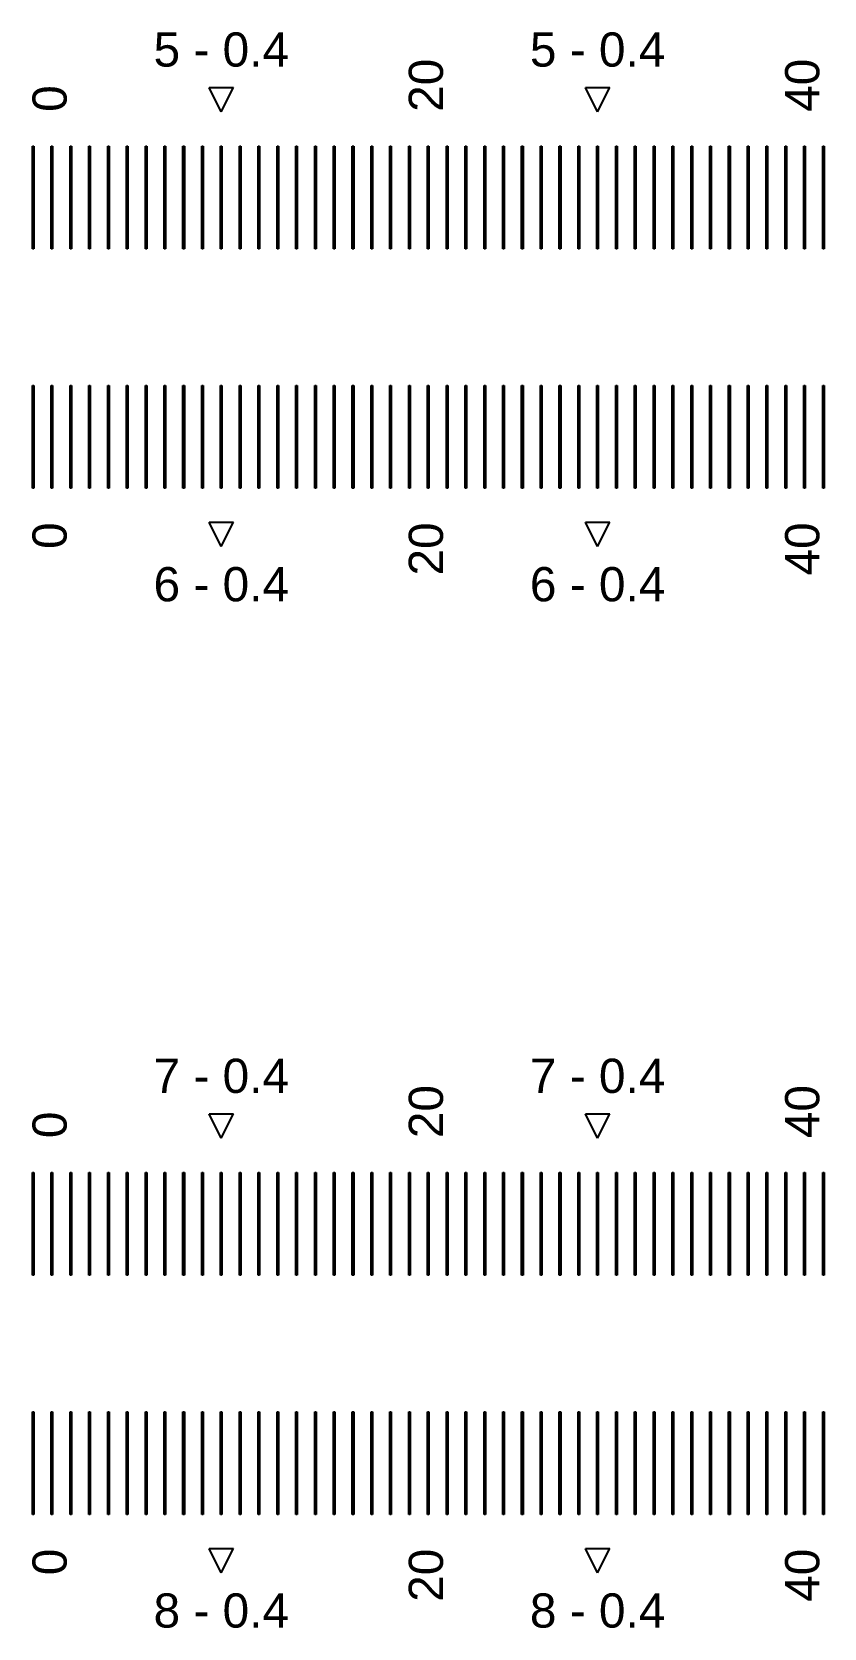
# Model space of a CAD drawing. Extents: x -24493 to 76507, y 84496 to 185496.
# Drawn here: x 21781.6 to 22013.2, y 114200.2 to 114666.7 of the extents above; entities that cross this region are included whole.
import ezdxf

# ---------------------------------------------------------------- set-up
doc = ezdxf.new("R2010")
doc.units = 13
doc.layers.add('CL - Label-1', color=120, linetype='Continuous')
doc.layers.add('CL - Label-2', color=132, linetype='Continuous')
doc.layers.add('CL - Sub-Micro', color=7, linetype='Continuous', true_color=0x47d1ff)
doc.styles.get("Standard").update_dxf_attribs({"font": 'arial.ttf'})

msp = doc.modelspace()

# ---------------------------------------------------------------- linework, layer by layer
at = {"layer": 'CL - Label-2'}
for p, q in [((21836.99, 114643.36), (21833.45, 114650.46)), ((21833.45, 114650.46), (21840.52, 114650.46)), ((21836.99, 114643.36), (21840.52, 114650.46)), ((21946.99, 114643.36), (21943.45, 114650.46)), ((21943.45, 114650.46), (21950.52, 114650.46)), ((21946.99, 114643.36), (21950.52, 114650.46)), ((21836.99, 114516.29), (21833.45, 114523.39)), ((21833.45, 114523.39), (21840.52, 114523.39)), ((21836.99, 114516.29), (21840.52, 114523.39)), ((21946.99, 114516.29), (21943.45, 114523.39)), ((21943.45, 114523.39), (21950.52, 114523.39)), ((21946.99, 114516.29), (21950.52, 114523.39)), ((21836.99, 114343.36), (21833.45, 114350.46)), ((21833.45, 114350.46), (21840.52, 114350.46)), ((21836.99, 114343.36), (21840.52, 114350.46)), ((21946.99, 114343.36), (21943.45, 114350.46)), ((21943.45, 114350.46), (21950.52, 114350.46)), ((21946.99, 114343.36), (21950.52, 114350.46)), ((21836.99, 114216.29), (21833.45, 114223.39)), ((21833.45, 114223.39), (21840.52, 114223.39)), ((21836.99, 114216.29), (21840.52, 114223.39)), ((21946.99, 114216.29), (21943.45, 114223.39)), ((21943.45, 114223.39), (21950.52, 114223.39)), ((21946.99, 114216.29), (21950.52, 114223.39))]:
    msp.add_line(p, q, dxfattribs=at)
at = {"layer": 'CL - Sub-Micro'}
for p, q in [((21781.79, 114633.36), (21782.19, 114633.36)), ((21781.79, 114603.36), (21781.79, 114633.36)), ((21782.19, 114633.36), (21782.19, 114603.36)), ((21787.29, 114633.36), (21787.69, 114633.36)), ((21787.29, 114603.36), (21787.29, 114633.36)), ((21787.69, 114633.36), (21787.69, 114603.36)), ((21792.79, 114633.36), (21793.19, 114633.36)), ((21792.79, 114603.36), (21792.79, 114633.36)), ((21793.19, 114633.36), (21793.19, 114603.36)), ((21798.29, 114633.36), (21798.69, 114633.36)), ((21798.29, 114603.36), (21798.29, 114633.36)), ((21798.69, 114633.36), (21798.69, 114603.36)), ((21803.79, 114633.36), (21804.19, 114633.36)), ((21803.79, 114603.36), (21803.79, 114633.36)), ((21804.19, 114633.36), (21804.19, 114603.36)), ((21809.29, 114633.36), (21809.69, 114633.36)), ((21809.29, 114603.36), (21809.29, 114633.36)), ((21809.69, 114633.36), (21809.69, 114603.36)), ((21814.79, 114633.36), (21815.19, 114633.36)), ((21814.79, 114603.36), (21814.79, 114633.36)), ((21815.19, 114633.36), (21815.19, 114603.36)), ((21820.29, 114633.36), (21820.69, 114633.36)), ((21820.29, 114603.36), (21820.29, 114633.36)), ((21820.69, 114633.36), (21820.69, 114603.36)), ((21825.79, 114633.36), (21826.19, 114633.36)), ((21825.79, 114603.36), (21825.79, 114633.36)), ((21826.19, 114633.36), (21826.19, 114603.36)), ((21831.29, 114633.36), (21831.69, 114633.36)), ((21831.29, 114603.36), (21831.29, 114633.36)), ((21831.69, 114633.36), (21831.69, 114603.36)), ((21836.79, 114633.36), (21837.19, 114633.36)), ((21836.79, 114603.36), (21836.79, 114633.36)), ((21837.19, 114633.36), (21837.19, 114603.36)), ((21842.29, 114633.36), (21842.69, 114633.36)), ((21842.29, 114603.36), (21842.29, 114633.36)), ((21842.69, 114633.36), (21842.69, 114603.36)), ((21847.79, 114633.36), (21848.19, 114633.36)), ((21847.79, 114603.36), (21847.79, 114633.36)), ((21848.19, 114633.36), (21848.19, 114603.36)), ((21853.29, 114633.36), (21853.69, 114633.36)), ((21853.29, 114603.36), (21853.29, 114633.36)), ((21853.69, 114633.36), (21853.69, 114603.36)), ((21858.79, 114633.36), (21859.19, 114633.36)), ((21858.79, 114603.36), (21858.79, 114633.36)), ((21859.19, 114633.36), (21859.19, 114603.36)), ((21864.29, 114633.36), (21864.69, 114633.36)), ((21864.29, 114603.36), (21864.29, 114633.36)), ((21864.69, 114633.36), (21864.69, 114603.36)), ((21869.79, 114633.36), (21870.19, 114633.36)), ((21869.79, 114603.36), (21869.79, 114633.36)), ((21870.19, 114633.36), (21870.19, 114603.36)), ((21875.29, 114633.36), (21875.69, 114633.36)), ((21875.29, 114603.36), (21875.29, 114633.36)), ((21875.69, 114633.36), (21875.69, 114603.36)), ((21880.79, 114633.36), (21881.19, 114633.36)), ((21880.79, 114603.36), (21880.79, 114633.36)), ((21881.19, 114633.36), (21881.19, 114603.36)), ((21886.29, 114633.36), (21886.69, 114633.36)), ((21886.29, 114603.36), (21886.29, 114633.36)), ((21886.69, 114633.36), (21886.69, 114603.36)), ((21891.79, 114633.36), (21892.19, 114633.36)), ((21891.79, 114603.36), (21891.79, 114633.36)), ((21892.19, 114633.36), (21892.19, 114603.36)), ((21897.29, 114633.36), (21897.69, 114633.36)), ((21897.29, 114603.36), (21897.29, 114633.36)), ((21897.69, 114633.36), (21897.69, 114603.36)), ((21902.79, 114633.36), (21903.19, 114633.36)), ((21902.79, 114603.36), (21902.79, 114633.36)), ((21903.19, 114633.36), (21903.19, 114603.36)), ((21908.29, 114633.36), (21908.69, 114633.36)), ((21908.29, 114603.36), (21908.29, 114633.36)), ((21908.69, 114633.36), (21908.69, 114603.36)), ((21913.79, 114633.36), (21914.19, 114633.36)), ((21913.79, 114603.36), (21913.79, 114633.36)), ((21914.19, 114633.36), (21914.19, 114603.36)), ((21919.29, 114633.36), (21919.69, 114633.36)), ((21919.29, 114603.36), (21919.29, 114633.36)), ((21919.69, 114633.36), (21919.69, 114603.36)), ((21924.79, 114633.36), (21925.19, 114633.36)), ((21924.79, 114603.36), (21924.79, 114633.36)), ((21925.19, 114633.36), (21925.19, 114603.36)), ((21930.29, 114633.36), (21930.69, 114633.36)), ((21930.29, 114603.36), (21930.29, 114633.36)), ((21930.69, 114633.36), (21930.69, 114603.36)), ((21935.79, 114633.36), (21936.19, 114633.36)), ((21935.79, 114603.36), (21935.79, 114633.36)), ((21936.19, 114633.36), (21936.19, 114603.36)), ((21941.29, 114633.36), (21941.69, 114633.36)), ((21941.29, 114603.36), (21941.29, 114633.36)), ((21941.69, 114633.36), (21941.69, 114603.36)), ((21946.79, 114633.36), (21947.19, 114633.36)), ((21946.79, 114603.36), (21946.79, 114633.36)), ((21947.19, 114633.36), (21947.19, 114603.36)), ((21952.29, 114633.36), (21952.69, 114633.36)), ((21952.29, 114603.36), (21952.29, 114633.36)), ((21952.69, 114633.36), (21952.69, 114603.36)), ((21957.79, 114633.36), (21958.19, 114633.36)), ((21957.79, 114603.36), (21957.79, 114633.36)), ((21958.19, 114633.36), (21958.19, 114603.36)), ((21963.29, 114633.36), (21963.69, 114633.36)), ((21963.29, 114603.36), (21963.29, 114633.36)), ((21963.69, 114633.36), (21963.69, 114603.36)), ((21968.79, 114633.36), (21969.19, 114633.36)), ((21968.79, 114603.36), (21968.79, 114633.36)), ((21969.19, 114633.36), (21969.19, 114603.36)), ((21974.29, 114633.36), (21974.69, 114633.36)), ((21974.29, 114603.36), (21974.29, 114633.36)), ((21974.69, 114633.36), (21974.69, 114603.36)), ((21979.79, 114633.36), (21980.19, 114633.36)), ((21979.79, 114603.36), (21979.79, 114633.36)), ((21980.19, 114633.36), (21980.19, 114603.36)), ((21985.29, 114633.36), (21985.69, 114633.36)), ((21985.29, 114603.36), (21985.29, 114633.36)), ((21985.69, 114633.36), (21985.69, 114603.36)), ((21990.79, 114633.36), (21991.19, 114633.36)), ((21990.79, 114603.36), (21990.79, 114633.36)), ((21991.19, 114633.36), (21991.19, 114603.36)), ((21996.29, 114633.36), (21996.69, 114633.36)), ((21996.29, 114603.36), (21996.29, 114633.36)), ((21996.69, 114633.36), (21996.69, 114603.36)), ((22001.79, 114633.36), (22002.19, 114633.36)), ((22001.79, 114603.36), (22001.79, 114633.36)), ((22002.19, 114633.36), (22002.19, 114603.36)), ((22007.29, 114633.36), (22007.69, 114633.36)), ((22007.29, 114603.36), (22007.29, 114633.36)), ((22007.69, 114633.36), (22007.69, 114603.36)), ((22012.79, 114633.36), (22013.19, 114633.36)), ((22012.79, 114603.36), (22012.79, 114633.36)), ((22013.19, 114633.36), (22013.19, 114603.36)), ((21782.19, 114603.36), (21781.79, 114603.36)), ((21787.69, 114603.36), (21787.29, 114603.36)), ((21793.19, 114603.36), (21792.79, 114603.36)), ((21798.69, 114603.36), (21798.29, 114603.36)), ((21804.19, 114603.36), (21803.79, 114603.36)), ((21809.69, 114603.36), (21809.29, 114603.36)), ((21815.19, 114603.36), (21814.79, 114603.36)), ((21820.69, 114603.36), (21820.29, 114603.36)), ((21826.19, 114603.36), (21825.79, 114603.36)), ((21831.69, 114603.36), (21831.29, 114603.36)), ((21837.19, 114603.36), (21836.79, 114603.36)), ((21842.69, 114603.36), (21842.29, 114603.36)), ((21848.19, 114603.36), (21847.79, 114603.36)), ((21853.69, 114603.36), (21853.29, 114603.36)), ((21859.19, 114603.36), (21858.79, 114603.36)), ((21864.69, 114603.36), (21864.29, 114603.36)), ((21870.19, 114603.36), (21869.79, 114603.36)), ((21875.69, 114603.36), (21875.29, 114603.36)), ((21881.19, 114603.36), (21880.79, 114603.36)), ((21886.69, 114603.36), (21886.29, 114603.36)), ((21892.19, 114603.36), (21891.79, 114603.36)), ((21897.69, 114603.36), (21897.29, 114603.36)), ((21903.19, 114603.36), (21902.79, 114603.36)), ((21908.69, 114603.36), (21908.29, 114603.36)), ((21914.19, 114603.36), (21913.79, 114603.36)), ((21919.69, 114603.36), (21919.29, 114603.36)), ((21925.19, 114603.36), (21924.79, 114603.36)), ((21930.69, 114603.36), (21930.29, 114603.36)), ((21936.19, 114603.36), (21935.79, 114603.36)), ((21941.69, 114603.36), (21941.29, 114603.36)), ((21947.19, 114603.36), (21946.79, 114603.36)), ((21952.69, 114603.36), (21952.29, 114603.36)), ((21958.19, 114603.36), (21957.79, 114603.36)), ((21963.69, 114603.36), (21963.29, 114603.36)), ((21969.19, 114603.36), (21968.79, 114603.36)), ((21974.69, 114603.36), (21974.29, 114603.36)), ((21980.19, 114603.36), (21979.79, 114603.36)), ((21985.69, 114603.36), (21985.29, 114603.36)), ((21991.19, 114603.36), (21990.79, 114603.36)), ((21996.69, 114603.36), (21996.29, 114603.36)), ((22002.19, 114603.36), (22001.79, 114603.36)), ((22007.69, 114603.36), (22007.29, 114603.36)), ((22013.19, 114603.36), (22012.79, 114603.36)), ((21781.79, 114563.36), (21782.19, 114563.36)), ((21781.79, 114533.36), (21781.79, 114563.36)), ((21782.19, 114563.36), (21782.19, 114533.36)), ((21787.29, 114563.36), (21787.69, 114563.36)), ((21787.29, 114533.36), (21787.29, 114563.36)), ((21787.69, 114563.36), (21787.69, 114533.36)), ((21792.79, 114563.36), (21793.19, 114563.36)), ((21792.79, 114533.36), (21792.79, 114563.36)), ((21793.19, 114563.36), (21793.19, 114533.36)), ((21798.29, 114563.36), (21798.69, 114563.36)), ((21798.29, 114533.36), (21798.29, 114563.36)), ((21798.69, 114563.36), (21798.69, 114533.36)), ((21803.79, 114563.36), (21804.19, 114563.36)), ((21803.79, 114533.36), (21803.79, 114563.36)), ((21804.19, 114563.36), (21804.19, 114533.36)), ((21809.29, 114563.36), (21809.69, 114563.36)), ((21809.29, 114533.36), (21809.29, 114563.36)), ((21809.69, 114563.36), (21809.69, 114533.36)), ((21814.79, 114563.36), (21815.19, 114563.36)), ((21814.79, 114533.36), (21814.79, 114563.36)), ((21815.19, 114563.36), (21815.19, 114533.36)), ((21820.29, 114563.36), (21820.69, 114563.36)), ((21820.29, 114533.36), (21820.29, 114563.36)), ((21820.69, 114563.36), (21820.69, 114533.36)), ((21825.79, 114563.36), (21826.19, 114563.36)), ((21825.79, 114533.36), (21825.79, 114563.36)), ((21826.19, 114563.36), (21826.19, 114533.36)), ((21831.29, 114563.36), (21831.69, 114563.36)), ((21831.29, 114533.36), (21831.29, 114563.36)), ((21831.69, 114563.36), (21831.69, 114533.36)), ((21836.79, 114563.36), (21837.19, 114563.36)), ((21836.79, 114533.36), (21836.79, 114563.36)), ((21837.19, 114563.36), (21837.19, 114533.36)), ((21842.29, 114563.36), (21842.69, 114563.36)), ((21842.29, 114533.36), (21842.29, 114563.36)), ((21842.69, 114563.36), (21842.69, 114533.36)), ((21847.79, 114563.36), (21848.19, 114563.36)), ((21847.79, 114533.36), (21847.79, 114563.36)), ((21848.19, 114563.36), (21848.19, 114533.36)), ((21853.29, 114563.36), (21853.69, 114563.36)), ((21853.29, 114533.36), (21853.29, 114563.36)), ((21853.69, 114563.36), (21853.69, 114533.36)), ((21858.79, 114563.36), (21859.19, 114563.36)), ((21858.79, 114533.36), (21858.79, 114563.36)), ((21859.19, 114563.36), (21859.19, 114533.36)), ((21864.29, 114563.36), (21864.69, 114563.36)), ((21864.29, 114533.36), (21864.29, 114563.36)), ((21864.69, 114563.36), (21864.69, 114533.36)), ((21869.79, 114563.36), (21870.19, 114563.36)), ((21869.79, 114533.36), (21869.79, 114563.36)), ((21870.19, 114563.36), (21870.19, 114533.36)), ((21875.29, 114563.36), (21875.69, 114563.36)), ((21875.29, 114533.36), (21875.29, 114563.36)), ((21875.69, 114563.36), (21875.69, 114533.36)), ((21880.79, 114563.36), (21881.19, 114563.36)), ((21880.79, 114533.36), (21880.79, 114563.36)), ((21881.19, 114563.36), (21881.19, 114533.36)), ((21886.29, 114563.36), (21886.69, 114563.36)), ((21886.29, 114533.36), (21886.29, 114563.36)), ((21886.69, 114563.36), (21886.69, 114533.36)), ((21891.79, 114563.36), (21892.19, 114563.36)), ((21891.79, 114533.36), (21891.79, 114563.36)), ((21892.19, 114563.36), (21892.19, 114533.36)), ((21897.29, 114563.36), (21897.69, 114563.36)), ((21897.29, 114533.36), (21897.29, 114563.36)), ((21897.69, 114563.36), (21897.69, 114533.36)), ((21902.79, 114563.36), (21903.19, 114563.36)), ((21902.79, 114533.36), (21902.79, 114563.36)), ((21903.19, 114563.36), (21903.19, 114533.36)), ((21908.29, 114563.36), (21908.69, 114563.36)), ((21908.29, 114533.36), (21908.29, 114563.36)), ((21908.69, 114563.36), (21908.69, 114533.36)), ((21913.79, 114563.36), (21914.19, 114563.36)), ((21913.79, 114533.36), (21913.79, 114563.36)), ((21914.19, 114563.36), (21914.19, 114533.36)), ((21919.29, 114563.36), (21919.69, 114563.36)), ((21919.29, 114533.36), (21919.29, 114563.36)), ((21919.69, 114563.36), (21919.69, 114533.36)), ((21924.79, 114563.36), (21925.19, 114563.36)), ((21924.79, 114533.36), (21924.79, 114563.36)), ((21925.19, 114563.36), (21925.19, 114533.36)), ((21930.29, 114563.36), (21930.69, 114563.36)), ((21930.29, 114533.36), (21930.29, 114563.36)), ((21930.69, 114563.36), (21930.69, 114533.36)), ((21935.79, 114563.36), (21936.19, 114563.36)), ((21935.79, 114533.36), (21935.79, 114563.36)), ((21936.19, 114563.36), (21936.19, 114533.36)), ((21941.29, 114563.36), (21941.69, 114563.36)), ((21941.29, 114533.36), (21941.29, 114563.36)), ((21941.69, 114563.36), (21941.69, 114533.36)), ((21946.79, 114563.36), (21947.19, 114563.36)), ((21946.79, 114533.36), (21946.79, 114563.36)), ((21947.19, 114563.36), (21947.19, 114533.36)), ((21952.29, 114563.36), (21952.69, 114563.36)), ((21952.29, 114533.36), (21952.29, 114563.36)), ((21952.69, 114563.36), (21952.69, 114533.36)), ((21957.79, 114563.36), (21958.19, 114563.36)), ((21957.79, 114533.36), (21957.79, 114563.36)), ((21958.19, 114563.36), (21958.19, 114533.36)), ((21963.29, 114563.36), (21963.69, 114563.36)), ((21963.29, 114533.36), (21963.29, 114563.36)), ((21963.69, 114563.36), (21963.69, 114533.36)), ((21968.79, 114563.36), (21969.19, 114563.36)), ((21968.79, 114533.36), (21968.79, 114563.36)), ((21969.19, 114563.36), (21969.19, 114533.36)), ((21974.29, 114563.36), (21974.69, 114563.36)), ((21974.29, 114533.36), (21974.29, 114563.36)), ((21974.69, 114563.36), (21974.69, 114533.36)), ((21979.79, 114563.36), (21980.19, 114563.36)), ((21979.79, 114533.36), (21979.79, 114563.36)), ((21980.19, 114563.36), (21980.19, 114533.36)), ((21985.29, 114563.36), (21985.69, 114563.36)), ((21985.29, 114533.36), (21985.29, 114563.36)), ((21985.69, 114563.36), (21985.69, 114533.36)), ((21990.79, 114563.36), (21991.19, 114563.36)), ((21990.79, 114533.36), (21990.79, 114563.36)), ((21991.19, 114563.36), (21991.19, 114533.36)), ((21996.29, 114563.36), (21996.69, 114563.36)), ((21996.29, 114533.36), (21996.29, 114563.36)), ((21996.69, 114563.36), (21996.69, 114533.36)), ((22001.79, 114563.36), (22002.19, 114563.36)), ((22001.79, 114533.36), (22001.79, 114563.36)), ((22002.19, 114563.36), (22002.19, 114533.36)), ((22007.29, 114563.36), (22007.69, 114563.36)), ((22007.29, 114533.36), (22007.29, 114563.36)), ((22007.69, 114563.36), (22007.69, 114533.36)), ((22012.79, 114563.36), (22013.19, 114563.36)), ((22012.79, 114533.36), (22012.79, 114563.36)), ((22013.19, 114563.36), (22013.19, 114533.36)), ((21782.19, 114533.36), (21781.79, 114533.36)), ((21787.69, 114533.36), (21787.29, 114533.36)), ((21793.19, 114533.36), (21792.79, 114533.36)), ((21798.69, 114533.36), (21798.29, 114533.36)), ((21804.19, 114533.36), (21803.79, 114533.36)), ((21809.69, 114533.36), (21809.29, 114533.36)), ((21815.19, 114533.36), (21814.79, 114533.36)), ((21820.69, 114533.36), (21820.29, 114533.36)), ((21826.19, 114533.36), (21825.79, 114533.36)), ((21831.69, 114533.36), (21831.29, 114533.36)), ((21837.19, 114533.36), (21836.79, 114533.36)), ((21842.69, 114533.36), (21842.29, 114533.36)), ((21848.19, 114533.36), (21847.79, 114533.36)), ((21853.69, 114533.36), (21853.29, 114533.36)), ((21859.19, 114533.36), (21858.79, 114533.36)), ((21864.69, 114533.36), (21864.29, 114533.36)), ((21870.19, 114533.36), (21869.79, 114533.36)), ((21875.69, 114533.36), (21875.29, 114533.36)), ((21881.19, 114533.36), (21880.79, 114533.36)), ((21886.69, 114533.36), (21886.29, 114533.36)), ((21892.19, 114533.36), (21891.79, 114533.36)), ((21897.69, 114533.36), (21897.29, 114533.36)), ((21903.19, 114533.36), (21902.79, 114533.36)), ((21908.69, 114533.36), (21908.29, 114533.36)), ((21914.19, 114533.36), (21913.79, 114533.36)), ((21919.69, 114533.36), (21919.29, 114533.36)), ((21925.19, 114533.36), (21924.79, 114533.36)), ((21930.69, 114533.36), (21930.29, 114533.36)), ((21936.19, 114533.36), (21935.79, 114533.36)), ((21941.69, 114533.36), (21941.29, 114533.36)), ((21947.19, 114533.36), (21946.79, 114533.36)), ((21952.69, 114533.36), (21952.29, 114533.36)), ((21958.19, 114533.36), (21957.79, 114533.36)), ((21963.69, 114533.36), (21963.29, 114533.36)), ((21969.19, 114533.36), (21968.79, 114533.36)), ((21974.69, 114533.36), (21974.29, 114533.36)), ((21980.19, 114533.36), (21979.79, 114533.36)), ((21985.69, 114533.36), (21985.29, 114533.36)), ((21991.19, 114533.36), (21990.79, 114533.36)), ((21996.69, 114533.36), (21996.29, 114533.36)), ((22002.19, 114533.36), (22001.79, 114533.36)), ((22007.69, 114533.36), (22007.29, 114533.36)), ((22013.19, 114533.36), (22012.79, 114533.36)), ((21781.79, 114333.36), (21782.19, 114333.36)), ((21781.79, 114303.36), (21781.79, 114333.36)), ((21782.19, 114333.36), (21782.19, 114303.36)), ((21787.29, 114333.36), (21787.69, 114333.36)), ((21787.29, 114303.36), (21787.29, 114333.36)), ((21787.69, 114333.36), (21787.69, 114303.36)), ((21792.79, 114333.36), (21793.19, 114333.36)), ((21792.79, 114303.36), (21792.79, 114333.36)), ((21793.19, 114333.36), (21793.19, 114303.36)), ((21798.29, 114333.36), (21798.69, 114333.36)), ((21798.29, 114303.36), (21798.29, 114333.36)), ((21798.69, 114333.36), (21798.69, 114303.36)), ((21803.79, 114333.36), (21804.19, 114333.36)), ((21803.79, 114303.36), (21803.79, 114333.36)), ((21804.19, 114333.36), (21804.19, 114303.36)), ((21809.29, 114333.36), (21809.69, 114333.36)), ((21809.29, 114303.36), (21809.29, 114333.36)), ((21809.69, 114333.36), (21809.69, 114303.36)), ((21814.79, 114333.36), (21815.19, 114333.36)), ((21814.79, 114303.36), (21814.79, 114333.36)), ((21815.19, 114333.36), (21815.19, 114303.36)), ((21820.29, 114333.36), (21820.69, 114333.36)), ((21820.29, 114303.36), (21820.29, 114333.36)), ((21820.69, 114333.36), (21820.69, 114303.36)), ((21825.79, 114333.36), (21826.19, 114333.36)), ((21825.79, 114303.36), (21825.79, 114333.36)), ((21826.19, 114333.36), (21826.19, 114303.36)), ((21831.29, 114333.36), (21831.69, 114333.36)), ((21831.29, 114303.36), (21831.29, 114333.36)), ((21831.69, 114333.36), (21831.69, 114303.36)), ((21836.79, 114333.36), (21837.19, 114333.36)), ((21836.79, 114303.36), (21836.79, 114333.36)), ((21837.19, 114333.36), (21837.19, 114303.36)), ((21842.29, 114333.36), (21842.69, 114333.36)), ((21842.29, 114303.36), (21842.29, 114333.36)), ((21842.69, 114333.36), (21842.69, 114303.36)), ((21847.79, 114333.36), (21848.19, 114333.36)), ((21847.79, 114303.36), (21847.79, 114333.36)), ((21848.19, 114333.36), (21848.19, 114303.36)), ((21853.29, 114333.36), (21853.69, 114333.36)), ((21853.29, 114303.36), (21853.29, 114333.36)), ((21853.69, 114333.36), (21853.69, 114303.36)), ((21858.79, 114333.36), (21859.19, 114333.36)), ((21858.79, 114303.36), (21858.79, 114333.36)), ((21859.19, 114333.36), (21859.19, 114303.36)), ((21864.29, 114333.36), (21864.69, 114333.36)), ((21864.29, 114303.36), (21864.29, 114333.36)), ((21864.69, 114333.36), (21864.69, 114303.36)), ((21869.79, 114333.36), (21870.19, 114333.36)), ((21869.79, 114303.36), (21869.79, 114333.36)), ((21870.19, 114333.36), (21870.19, 114303.36)), ((21875.29, 114333.36), (21875.69, 114333.36)), ((21875.29, 114303.36), (21875.29, 114333.36)), ((21875.69, 114333.36), (21875.69, 114303.36)), ((21880.79, 114333.36), (21881.19, 114333.36)), ((21880.79, 114303.36), (21880.79, 114333.36)), ((21881.19, 114333.36), (21881.19, 114303.36)), ((21886.29, 114333.36), (21886.69, 114333.36)), ((21886.29, 114303.36), (21886.29, 114333.36)), ((21886.69, 114333.36), (21886.69, 114303.36)), ((21891.79, 114333.36), (21892.19, 114333.36)), ((21891.79, 114303.36), (21891.79, 114333.36)), ((21892.19, 114333.36), (21892.19, 114303.36)), ((21897.29, 114333.36), (21897.69, 114333.36)), ((21897.29, 114303.36), (21897.29, 114333.36)), ((21897.69, 114333.36), (21897.69, 114303.36)), ((21902.79, 114333.36), (21903.19, 114333.36)), ((21902.79, 114303.36), (21902.79, 114333.36)), ((21903.19, 114333.36), (21903.19, 114303.36)), ((21908.29, 114333.36), (21908.69, 114333.36)), ((21908.29, 114303.36), (21908.29, 114333.36)), ((21908.69, 114333.36), (21908.69, 114303.36)), ((21913.79, 114333.36), (21914.19, 114333.36)), ((21913.79, 114303.36), (21913.79, 114333.36)), ((21914.19, 114333.36), (21914.19, 114303.36)), ((21919.29, 114333.36), (21919.69, 114333.36)), ((21919.29, 114303.36), (21919.29, 114333.36)), ((21919.69, 114333.36), (21919.69, 114303.36)), ((21924.79, 114333.36), (21925.19, 114333.36)), ((21924.79, 114303.36), (21924.79, 114333.36)), ((21925.19, 114333.36), (21925.19, 114303.36)), ((21930.29, 114333.36), (21930.69, 114333.36)), ((21930.29, 114303.36), (21930.29, 114333.36)), ((21930.69, 114333.36), (21930.69, 114303.36)), ((21935.79, 114333.36), (21936.19, 114333.36)), ((21935.79, 114303.36), (21935.79, 114333.36)), ((21936.19, 114333.36), (21936.19, 114303.36)), ((21941.29, 114333.36), (21941.69, 114333.36)), ((21941.29, 114303.36), (21941.29, 114333.36)), ((21941.69, 114333.36), (21941.69, 114303.36)), ((21946.79, 114333.36), (21947.19, 114333.36)), ((21946.79, 114303.36), (21946.79, 114333.36)), ((21947.19, 114333.36), (21947.19, 114303.36)), ((21952.29, 114333.36), (21952.69, 114333.36)), ((21952.29, 114303.36), (21952.29, 114333.36)), ((21952.69, 114333.36), (21952.69, 114303.36)), ((21957.79, 114333.36), (21958.19, 114333.36)), ((21957.79, 114303.36), (21957.79, 114333.36)), ((21958.19, 114333.36), (21958.19, 114303.36)), ((21963.29, 114333.36), (21963.69, 114333.36)), ((21963.29, 114303.36), (21963.29, 114333.36)), ((21963.69, 114333.36), (21963.69, 114303.36)), ((21968.79, 114333.36), (21969.19, 114333.36)), ((21968.79, 114303.36), (21968.79, 114333.36)), ((21969.19, 114333.36), (21969.19, 114303.36)), ((21974.29, 114333.36), (21974.69, 114333.36)), ((21974.29, 114303.36), (21974.29, 114333.36)), ((21974.69, 114333.36), (21974.69, 114303.36)), ((21979.79, 114333.36), (21980.19, 114333.36)), ((21979.79, 114303.36), (21979.79, 114333.36)), ((21980.19, 114333.36), (21980.19, 114303.36)), ((21985.29, 114333.36), (21985.69, 114333.36)), ((21985.29, 114303.36), (21985.29, 114333.36)), ((21985.69, 114333.36), (21985.69, 114303.36)), ((21990.79, 114333.36), (21991.19, 114333.36)), ((21990.79, 114303.36), (21990.79, 114333.36)), ((21991.19, 114333.36), (21991.19, 114303.36)), ((21996.29, 114333.36), (21996.69, 114333.36)), ((21996.29, 114303.36), (21996.29, 114333.36)), ((21996.69, 114333.36), (21996.69, 114303.36)), ((22001.79, 114333.36), (22002.19, 114333.36)), ((22001.79, 114303.36), (22001.79, 114333.36)), ((22002.19, 114333.36), (22002.19, 114303.36)), ((22007.29, 114333.36), (22007.69, 114333.36)), ((22007.29, 114303.36), (22007.29, 114333.36)), ((22007.69, 114333.36), (22007.69, 114303.36)), ((22012.79, 114333.36), (22013.19, 114333.36)), ((22012.79, 114303.36), (22012.79, 114333.36)), ((22013.19, 114333.36), (22013.19, 114303.36)), ((21782.19, 114303.36), (21781.79, 114303.36)), ((21787.69, 114303.36), (21787.29, 114303.36)), ((21793.19, 114303.36), (21792.79, 114303.36)), ((21798.69, 114303.36), (21798.29, 114303.36)), ((21804.19, 114303.36), (21803.79, 114303.36)), ((21809.69, 114303.36), (21809.29, 114303.36)), ((21815.19, 114303.36), (21814.79, 114303.36)), ((21820.69, 114303.36), (21820.29, 114303.36)), ((21826.19, 114303.36), (21825.79, 114303.36)), ((21831.69, 114303.36), (21831.29, 114303.36)), ((21837.19, 114303.36), (21836.79, 114303.36)), ((21842.69, 114303.36), (21842.29, 114303.36)), ((21848.19, 114303.36), (21847.79, 114303.36)), ((21853.69, 114303.36), (21853.29, 114303.36)), ((21859.19, 114303.36), (21858.79, 114303.36)), ((21864.69, 114303.36), (21864.29, 114303.36)), ((21870.19, 114303.36), (21869.79, 114303.36)), ((21875.69, 114303.36), (21875.29, 114303.36)), ((21881.19, 114303.36), (21880.79, 114303.36)), ((21886.69, 114303.36), (21886.29, 114303.36)), ((21892.19, 114303.36), (21891.79, 114303.36)), ((21897.69, 114303.36), (21897.29, 114303.36)), ((21903.19, 114303.36), (21902.79, 114303.36)), ((21908.69, 114303.36), (21908.29, 114303.36)), ((21914.19, 114303.36), (21913.79, 114303.36)), ((21919.69, 114303.36), (21919.29, 114303.36)), ((21925.19, 114303.36), (21924.79, 114303.36)), ((21930.69, 114303.36), (21930.29, 114303.36)), ((21936.19, 114303.36), (21935.79, 114303.36)), ((21941.69, 114303.36), (21941.29, 114303.36)), ((21947.19, 114303.36), (21946.79, 114303.36)), ((21952.69, 114303.36), (21952.29, 114303.36)), ((21958.19, 114303.36), (21957.79, 114303.36)), ((21963.69, 114303.36), (21963.29, 114303.36)), ((21969.19, 114303.36), (21968.79, 114303.36)), ((21974.69, 114303.36), (21974.29, 114303.36)), ((21980.19, 114303.36), (21979.79, 114303.36)), ((21985.69, 114303.36), (21985.29, 114303.36)), ((21991.19, 114303.36), (21990.79, 114303.36)), ((21996.69, 114303.36), (21996.29, 114303.36)), ((22002.19, 114303.36), (22001.79, 114303.36)), ((22007.69, 114303.36), (22007.29, 114303.36)), ((22013.19, 114303.36), (22012.79, 114303.36)), ((21781.79, 114263.36), (21782.19, 114263.36)), ((21781.79, 114233.36), (21781.79, 114263.36)), ((21782.19, 114263.36), (21782.19, 114233.36)), ((21787.29, 114263.36), (21787.69, 114263.36)), ((21787.29, 114233.36), (21787.29, 114263.36)), ((21787.69, 114263.36), (21787.69, 114233.36)), ((21792.79, 114263.36), (21793.19, 114263.36)), ((21792.79, 114233.36), (21792.79, 114263.36)), ((21793.19, 114263.36), (21793.19, 114233.36)), ((21798.29, 114263.36), (21798.69, 114263.36)), ((21798.29, 114233.36), (21798.29, 114263.36)), ((21798.69, 114263.36), (21798.69, 114233.36)), ((21803.79, 114263.36), (21804.19, 114263.36)), ((21803.79, 114233.36), (21803.79, 114263.36)), ((21804.19, 114263.36), (21804.19, 114233.36)), ((21809.29, 114263.36), (21809.69, 114263.36)), ((21809.29, 114233.36), (21809.29, 114263.36)), ((21809.69, 114263.36), (21809.69, 114233.36)), ((21814.79, 114263.36), (21815.19, 114263.36)), ((21814.79, 114233.36), (21814.79, 114263.36)), ((21815.19, 114263.36), (21815.19, 114233.36)), ((21820.29, 114263.36), (21820.69, 114263.36)), ((21820.29, 114233.36), (21820.29, 114263.36)), ((21820.69, 114263.36), (21820.69, 114233.36)), ((21825.79, 114263.36), (21826.19, 114263.36)), ((21825.79, 114233.36), (21825.79, 114263.36)), ((21826.19, 114263.36), (21826.19, 114233.36)), ((21831.29, 114263.36), (21831.69, 114263.36)), ((21831.29, 114233.36), (21831.29, 114263.36)), ((21831.69, 114263.36), (21831.69, 114233.36)), ((21836.79, 114263.36), (21837.19, 114263.36)), ((21836.79, 114233.36), (21836.79, 114263.36)), ((21837.19, 114263.36), (21837.19, 114233.36)), ((21842.29, 114263.36), (21842.69, 114263.36)), ((21842.29, 114233.36), (21842.29, 114263.36)), ((21842.69, 114263.36), (21842.69, 114233.36)), ((21847.79, 114263.36), (21848.19, 114263.36)), ((21847.79, 114233.36), (21847.79, 114263.36)), ((21848.19, 114263.36), (21848.19, 114233.36)), ((21853.29, 114263.36), (21853.69, 114263.36)), ((21853.29, 114233.36), (21853.29, 114263.36)), ((21853.69, 114263.36), (21853.69, 114233.36)), ((21858.79, 114263.36), (21859.19, 114263.36)), ((21858.79, 114233.36), (21858.79, 114263.36)), ((21859.19, 114263.36), (21859.19, 114233.36)), ((21864.29, 114263.36), (21864.69, 114263.36)), ((21864.29, 114233.36), (21864.29, 114263.36)), ((21864.69, 114263.36), (21864.69, 114233.36)), ((21869.79, 114263.36), (21870.19, 114263.36)), ((21869.79, 114233.36), (21869.79, 114263.36)), ((21870.19, 114263.36), (21870.19, 114233.36)), ((21875.29, 114263.36), (21875.69, 114263.36)), ((21875.29, 114233.36), (21875.29, 114263.36)), ((21875.69, 114263.36), (21875.69, 114233.36)), ((21880.79, 114263.36), (21881.19, 114263.36)), ((21880.79, 114233.36), (21880.79, 114263.36)), ((21881.19, 114263.36), (21881.19, 114233.36)), ((21886.29, 114263.36), (21886.69, 114263.36)), ((21886.29, 114233.36), (21886.29, 114263.36)), ((21886.69, 114263.36), (21886.69, 114233.36)), ((21891.79, 114263.36), (21892.19, 114263.36)), ((21891.79, 114233.36), (21891.79, 114263.36)), ((21892.19, 114263.36), (21892.19, 114233.36)), ((21897.29, 114263.36), (21897.69, 114263.36)), ((21897.29, 114233.36), (21897.29, 114263.36)), ((21897.69, 114263.36), (21897.69, 114233.36)), ((21902.79, 114263.36), (21903.19, 114263.36)), ((21902.79, 114233.36), (21902.79, 114263.36)), ((21903.19, 114263.36), (21903.19, 114233.36)), ((21908.29, 114263.36), (21908.69, 114263.36)), ((21908.29, 114233.36), (21908.29, 114263.36)), ((21908.69, 114263.36), (21908.69, 114233.36)), ((21913.79, 114263.36), (21914.19, 114263.36)), ((21913.79, 114233.36), (21913.79, 114263.36)), ((21914.19, 114263.36), (21914.19, 114233.36)), ((21919.29, 114263.36), (21919.69, 114263.36)), ((21919.29, 114233.36), (21919.29, 114263.36)), ((21919.69, 114263.36), (21919.69, 114233.36)), ((21924.79, 114263.36), (21925.19, 114263.36)), ((21924.79, 114233.36), (21924.79, 114263.36)), ((21925.19, 114263.36), (21925.19, 114233.36)), ((21930.29, 114263.36), (21930.69, 114263.36)), ((21930.29, 114233.36), (21930.29, 114263.36)), ((21930.69, 114263.36), (21930.69, 114233.36)), ((21935.79, 114263.36), (21936.19, 114263.36)), ((21935.79, 114233.36), (21935.79, 114263.36)), ((21936.19, 114263.36), (21936.19, 114233.36)), ((21941.29, 114263.36), (21941.69, 114263.36)), ((21941.29, 114233.36), (21941.29, 114263.36)), ((21941.69, 114263.36), (21941.69, 114233.36)), ((21946.79, 114263.36), (21947.19, 114263.36)), ((21946.79, 114233.36), (21946.79, 114263.36)), ((21947.19, 114263.36), (21947.19, 114233.36)), ((21952.29, 114263.36), (21952.69, 114263.36)), ((21952.29, 114233.36), (21952.29, 114263.36)), ((21952.69, 114263.36), (21952.69, 114233.36)), ((21957.79, 114263.36), (21958.19, 114263.36)), ((21957.79, 114233.36), (21957.79, 114263.36)), ((21958.19, 114263.36), (21958.19, 114233.36)), ((21963.29, 114263.36), (21963.69, 114263.36)), ((21963.29, 114233.36), (21963.29, 114263.36)), ((21963.69, 114263.36), (21963.69, 114233.36)), ((21968.79, 114263.36), (21969.19, 114263.36)), ((21968.79, 114233.36), (21968.79, 114263.36)), ((21969.19, 114263.36), (21969.19, 114233.36)), ((21974.29, 114263.36), (21974.69, 114263.36)), ((21974.29, 114233.36), (21974.29, 114263.36)), ((21974.69, 114263.36), (21974.69, 114233.36)), ((21979.79, 114263.36), (21980.19, 114263.36)), ((21979.79, 114233.36), (21979.79, 114263.36)), ((21980.19, 114263.36), (21980.19, 114233.36)), ((21985.29, 114263.36), (21985.69, 114263.36)), ((21985.29, 114233.36), (21985.29, 114263.36)), ((21985.69, 114263.36), (21985.69, 114233.36)), ((21990.79, 114263.36), (21991.19, 114263.36)), ((21990.79, 114233.36), (21990.79, 114263.36)), ((21991.19, 114263.36), (21991.19, 114233.36)), ((21996.29, 114263.36), (21996.69, 114263.36)), ((21996.29, 114233.36), (21996.29, 114263.36)), ((21996.69, 114263.36), (21996.69, 114233.36)), ((22001.79, 114263.36), (22002.19, 114263.36)), ((22001.79, 114233.36), (22001.79, 114263.36)), ((22002.19, 114263.36), (22002.19, 114233.36)), ((22007.29, 114263.36), (22007.69, 114263.36)), ((22007.29, 114233.36), (22007.29, 114263.36)), ((22007.69, 114263.36), (22007.69, 114233.36)), ((22012.79, 114263.36), (22013.19, 114263.36)), ((22012.79, 114233.36), (22012.79, 114263.36)), ((22013.19, 114263.36), (22013.19, 114233.36)), ((21782.19, 114233.36), (21781.79, 114233.36)), ((21787.69, 114233.36), (21787.29, 114233.36)), ((21793.19, 114233.36), (21792.79, 114233.36)), ((21798.69, 114233.36), (21798.29, 114233.36)), ((21804.19, 114233.36), (21803.79, 114233.36)), ((21809.69, 114233.36), (21809.29, 114233.36)), ((21815.19, 114233.36), (21814.79, 114233.36)), ((21820.69, 114233.36), (21820.29, 114233.36)), ((21826.19, 114233.36), (21825.79, 114233.36)), ((21831.69, 114233.36), (21831.29, 114233.36)), ((21837.19, 114233.36), (21836.79, 114233.36)), ((21842.69, 114233.36), (21842.29, 114233.36)), ((21848.19, 114233.36), (21847.79, 114233.36)), ((21853.69, 114233.36), (21853.29, 114233.36)), ((21859.19, 114233.36), (21858.79, 114233.36)), ((21864.69, 114233.36), (21864.29, 114233.36)), ((21870.19, 114233.36), (21869.79, 114233.36)), ((21875.69, 114233.36), (21875.29, 114233.36)), ((21881.19, 114233.36), (21880.79, 114233.36)), ((21886.69, 114233.36), (21886.29, 114233.36)), ((21892.19, 114233.36), (21891.79, 114233.36)), ((21897.69, 114233.36), (21897.29, 114233.36)), ((21903.19, 114233.36), (21902.79, 114233.36)), ((21908.69, 114233.36), (21908.29, 114233.36)), ((21914.19, 114233.36), (21913.79, 114233.36)), ((21919.69, 114233.36), (21919.29, 114233.36)), ((21925.19, 114233.36), (21924.79, 114233.36)), ((21930.69, 114233.36), (21930.29, 114233.36)), ((21936.19, 114233.36), (21935.79, 114233.36)), ((21941.69, 114233.36), (21941.29, 114233.36)), ((21947.19, 114233.36), (21946.79, 114233.36)), ((21952.69, 114233.36), (21952.29, 114233.36)), ((21958.19, 114233.36), (21957.79, 114233.36)), ((21963.69, 114233.36), (21963.29, 114233.36)), ((21969.19, 114233.36), (21968.79, 114233.36)), ((21974.69, 114233.36), (21974.29, 114233.36)), ((21980.19, 114233.36), (21979.79, 114233.36)), ((21985.69, 114233.36), (21985.29, 114233.36)), ((21991.19, 114233.36), (21990.79, 114233.36)), ((21996.69, 114233.36), (21996.29, 114233.36)), ((22002.19, 114233.36), (22001.79, 114233.36)), ((22007.69, 114233.36), (22007.29, 114233.36)), ((22013.19, 114233.36), (22012.79, 114233.36))]:
    msp.add_line(p, q, dxfattribs=at)

# ---------------------------------------------------------------- texts
at = {"layer": 'CL - Label-1', "char_height": 10, "rotation": 90}
for s, insert, attachment_point in [('20', (21891.79, 114643.36), 1), ('40', (22001.79, 114643.36), 1), ('0', (21781.79, 114643.36), 1), ('0', (21781.79, 114523.36), 3), ('20', (21891.79, 114523.36), 3), ('40', (22001.79, 114523.36), 3), ('20', (21891.79, 114343.36), 1), ('40', (22001.79, 114343.36), 1), ('0', (21781.79, 114343.36), 1), ('0', (21781.79, 114223.36), 3), ('20', (21891.79, 114223.36), 3), ('40', (22001.79, 114223.36), 3)]:
    msp.add_mtext_dynamic_manual_height_columns(s, width=21.565, gutter_width=12.5, heights=[8.55], dxfattribs=dict(at, insert=insert, attachment_point=attachment_point))
at = {"layer": 'CL - Label-2', "char_height": 10}
for s, insert, attachment_point in [('5 - 0.4', (21836.99, 114656.44), 8), ('5 - 0.4', (21946.99, 114656.44), 8), ('6 - 0.4', (21836.99, 114510.29), 2), ('6 - 0.4', (21946.99, 114510.29), 2), ('7 - 0.4', (21836.99, 114356.44), 8), ('7 - 0.4', (21946.99, 114356.44), 8), ('8 - 0.4', (21836.99, 114210.29), 2), ('8 - 0.4', (21946.99, 114210.29), 2)]:
    msp.add_mtext_dynamic_manual_height_columns(s, width=52.3045, gutter_width=12.5, heights=[18.11], dxfattribs=dict(at, insert=insert, attachment_point=attachment_point))

doc.saveas('drawing.dxf')
